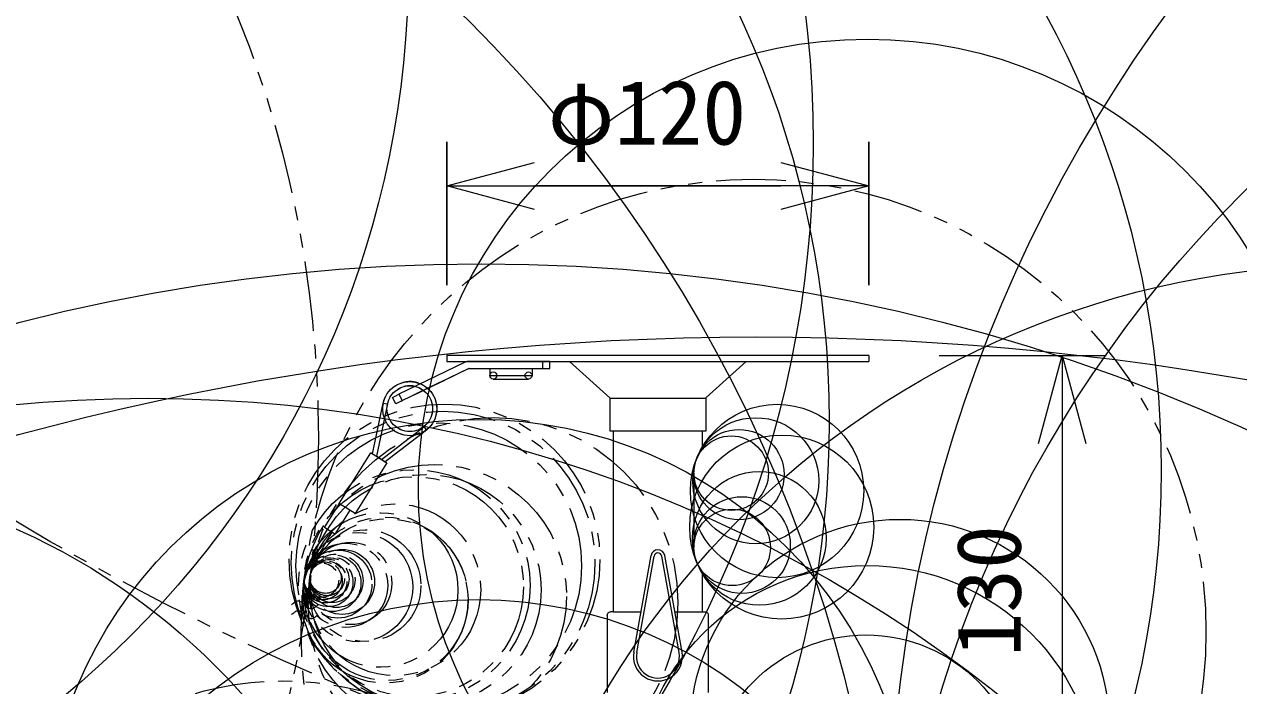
# Model space of a CAD drawing. Units: millimetres, scale not verified. Extents: x -944 to 619, y -1204 to 694.
# Drawn here: x -1.33 to 33.18, y 15.7 to 34.49 of the extents above; entities that cross this region are included whole.
import ezdxf
from ezdxf.enums import TextEntityAlignment as Align

# ---------------------------------------------------------------- set-up
doc = ezdxf.new("R2010")
doc.units = ezdxf.units.MM
doc.header["$LTSCALE"] = 0.125
doc.linetypes.add('USER3', pattern=[31.75, 15.875, -3.175, 3.175, -3.175, 3.175, -3.175])
for name, color, linetype, lineweight in [('0-0_0', 1, 'USER3', 18), ('0-5_GAIKEI', 1, 'Continuous', 18), ('0-6_spl', 7, 'Continuous', 18)]:
    doc.layers.add(name, color=color, linetype=linetype, lineweight=lineweight)
doc.layers.add('0-4_SUNPO', color=7, linetype='Continuous')
doc.styles.add('ＭＳ ゴシック', font='')
doc.styles.get('ＭＳ ゴシック').set_extended_font_data('MS Gothic')

# ---------------------------------------------------------------- blocks, each defined once
blk = doc.blocks.new('_Open30')
at = {"layer": '0-0_0', "color": 7, "linetype": 'Continuous'}
blk.add_line((0, 0), (-1, 0), dxfattribs=at)
blk.add_lwpolyline([(-1, 0.26795), (0, 0), (-1, -0.26795)], dxfattribs=at)
blk = doc.blocks.new('D5')
at = {"layer": '0-4_SUNPO'}
for p, q in [((75.4364, 214.5791), (75.4364, 218.6464)), ((87.4364, 214.5791), (87.4364, 218.6464)), ((77.9364, 217.3964), (84.9364, 217.3964))]:
    blk.add_line(p, q, dxfattribs=at)
at = {"layer": '0-4_SUNPO', "xscale": 2.5, "yscale": 2.5, "rotation": 180}
blk.add_blockref('_Open30', (75.4364, 217.3964), dxfattribs=at)
at = {"layer": '0-4_SUNPO', "xscale": 2.5, "yscale": 2.5}
blk.add_blockref('_Open30', (87.4364, 217.3964), dxfattribs=at)
at = {"layer": '0-4_SUNPO', "style": 'ＭＳ ゴシック'}
blk.add_text('φ120', height=1.833, dxfattribs=at).set_placement((78.3114, 218.0214), align=Align.BOTTOM_LEFT)
blk = doc.blocks.new('D6')
at = {"layer": '0-0_0', "color": 7, "linetype": 'Continuous'}
for p, q in [((89.4364, 212.5791), (94.179, 212.5791)), ((92.929, 210.0791), (92.929, 202.0291)), ((84.9364, 199.5291), (94.179, 199.5291))]:
    blk.add_line(p, q, dxfattribs=at)
at = {"layer": '0-0_0', "xscale": 2.5, "yscale": 2.5}
for p, rotation in [((92.929, 212.5791), 90), ((92.929, 199.5291), 270)]:
    blk.add_blockref('_Open30', p, dxfattribs=dict(at, rotation=rotation))
at = {"layer": '0-0_0', "color": 7, "style": 'ＭＳ ゴシック'}
blk.add_text('130', height=1.833, rotation=90, dxfattribs=at).set_placement((92.304, 204.018), align=Align.BOTTOM_LEFT)

msp = doc.modelspace()

# ---------------------------------------------------------------- linework, layer by layer
at = {"layer": '0-0_0', "linetype": 'Continuous'}
for p, q in [((13.3935, 24.9129), (13.3935, 24.7129)), ((13.5944, 24.9129), (13.5944, 24.7129)), ((13.0983, 24.7129), (13.0983, 24.5129)), ((11.9983, 24.4129), (12.9983, 24.4129)), ((9.2237, 23.7119), (9.1367, 23.8919))]:
    msp.add_line(p, q, dxfattribs=at)
for points in [[(9.1367, 23.8919), (9.1888, 23.9174), (9.3158, 23.979), (9.4029, 23.7989), (11.2894, 24.7109), (11.2936, 24.7124), (11.2981, 24.7129), (13.6022, 24.7129), (13.6022, 24.9129), (11.2981, 24.9129), (11.2771, 24.9119), (11.2563, 24.9089), (11.2359, 24.9039), (11.216, 24.897), (11.2024, 24.891), (9.3158, 23.979)], [(11.2894, 24.7109), (11.299, 24.7109), (10.1339, 24.1477)], [(11.3077, 24.7129), (11.3032, 24.7124), (11.299, 24.7109)], [(11.8983, 24.7129), (11.8983, 24.5129), (13.0983, 24.5129)], [(9.8661, 24.3015), (9.8285, 24.3129), (9.7904, 24.3223), (9.7518, 24.3298), (9.713, 24.3354), (9.6739, 24.3389), (9.6346, 24.3404), (9.5954, 24.3399), (9.5562, 24.3375), (9.5172, 24.333), (9.4784, 24.3266), (9.4228, 24.3137)], [(9.7775, 24.2022), (9.7422, 24.2097), (9.7066, 24.2152), (9.6707, 24.2188), (9.6346, 24.2204), (9.5985, 24.22), (9.5625, 24.2176), (9.5267, 24.2131), (9.4912, 24.2067), (9.4542, 24.1978)], [(10.1329, 24.1485), (10.4702, 24.3118), (10.58, 24.3652), (10.6186, 24.3843), (10.6184, 24.3842), (10.6166, 24.3834), (10.5959, 24.3737), (10.3919, 24.2756), (9.8576, 24.0168), (9.8173, 23.9969)], [(10.0148, 24.0901), (9.4125, 23.7989), (9.4081, 23.7968), (9.2818, 23.7359), (9.2439, 23.7177), (9.2343, 23.7131), (9.2321, 23.7121), (9.2316, 23.7119), (9.2315, 23.7119), (9.2237, 23.7119), (9.2371, 23.7185), (9.2758, 23.7374), (9.4029, 23.7989)], [(9.8173, 23.9969), (9.8174, 23.997), (9.8179, 23.9972), (9.8201, 23.9982), (9.8294, 24.0026), (9.8672, 24.0206), (10.008, 24.0883), (10.0135, 24.091)]]:
    msp.add_lwpolyline(points, dxfattribs=at)
at = {"layer": '0-0_0'}
for points in [[(8.5683, 22.2849), (8.8706, 23.7283), (8.8706, 23.7283), (8.8706, 23.7283), (8.8706, 23.7283), (8.8708, 23.7283), (8.8717, 23.7281), (8.875, 23.7274), (8.8876, 23.7247), (8.929, 23.716), (8.9706, 23.7073), (8.988, 23.7037), (8.6765, 22.2166)], [(8.8183, 22.1277), (10.0212, 23.0558), (10.0212, 23.0558), (10.0213, 23.0558), (10.0213, 23.0558), (10.0214, 23.0556), (10.0219, 23.0549), (10.024, 23.0522), (10.0319, 23.0419), (10.0576, 23.0083), (10.0836, 22.9748), (10.0946, 22.9608), (8.9269, 22.06)], [(8.9274, 22.0603), (8.9274, 22.0603), (8.9639, 22.0372), (8.9733, 22.0312), (8.9756, 22.0297), (8.9762, 22.0293), (8.9764, 22.0292), (8.9764, 22.0291), (8.9764, 22.0291), (8.9764, 22.0291), (8.0733, 20.5889), (8.0688, 20.5915), (7.7993, 20.7599), (7.654, 20.8514), (7.6202, 20.8728), (7.6164, 20.8753), (7.6159, 20.8756), (7.6158, 20.8757), (7.6158, 20.8757), (7.6158, 20.8757), (8.5189, 22.316), (8.5222, 22.3141), (8.5317, 22.3082), (8.5684, 22.2855)], [(8.5189, 22.316), (8.5189, 22.316), (8.5189, 22.316), (8.519, 22.3159), (8.5195, 22.3155), (8.5233, 22.3131), (8.5571, 22.2916), (8.7024, 22.2002), (8.9719, 22.0318), (8.9764, 22.0291)], [(8.5683, 22.2852), (8.5631, 22.2884), (8.5617, 22.2892), (8.5613, 22.2894), (8.5613, 22.2894), (8.5613, 22.2894), (8.5614, 22.2894), (8.5617, 22.2891), (8.5629, 22.2883), (8.5678, 22.2852), (8.587, 22.273), (8.6574, 22.2286), (8.6574, 22.2286), (8.8422, 22.1128), (8.9094, 22.0708), (8.9341, 22.0557), (8.9341, 22.0557), (8.934, 22.0557), (8.934, 22.0558), (8.9337, 22.056), (8.9324, 22.0568), (8.9272, 22.0601), (8.9272, 22.0602)], [(8.8193, 22.1284), (8.748, 22.1731), (8.6768, 22.2177)], [(8.8191, 22.1284), (8.748, 22.173), (8.6768, 22.2176)], [(7.6158, 20.8757), (7.1908, 20.1979), (7.1908, 20.1979)], [(7.9208, 20.6845), (7.4958, 20.0067), (7.4953, 20.007), (7.3307, 20.1098), (7.2269, 20.175), (7.1981, 20.1932), (7.1919, 20.1972), (7.1911, 20.1978), (7.1909, 20.1979), (7.1908, 20.1979), (7.1908, 20.1979)], [(7.2792, 20.143), (7.2196, 20.046), (7.1618, 19.9481), (7.0518, 19.7501), (6.9485, 19.5477), (6.8504, 19.3381), (6.7551, 19.1162), (6.6604, 18.876)], [(7.4051, 20.0631), (7.274, 19.8438), (7.211, 19.7325), (7.1496, 19.62), (7.0901, 19.5069), (7.0324, 19.3928), (6.9772, 19.2792), (6.9238, 19.1646), (6.8735, 19.0517), (6.8249, 18.9379)], [(6.7722, 18.6916), (6.7541, 18.5483), (6.7379, 18.4045), (6.7243, 18.2647), (6.713, 18.1245), (6.7055, 18.005), (6.7028, 17.9414)], [(6.6109, 18.6271), (6.5987, 18.5158), (6.5886, 18.4051), (6.5804, 18.2935), (6.5745, 18.1839), (6.5706, 18.0736), (6.5703, 18.0556)], [(6.2624, 17.9979), (6.2832, 18.0166), (6.304, 18.0348), (6.3249, 18.0521), (6.3457, 18.068), (6.3665, 18.082), (6.3874, 18.0937), (6.4082, 18.1027), (6.429, 18.1084), (6.4499, 18.1104), (6.4707, 18.1084), (6.4915, 18.1027), (6.5124, 18.0937), (6.5332, 18.082), (6.554, 18.068), (6.5749, 18.0521), (6.5957, 18.0348), (6.6165, 18.0166), (6.6582, 17.9792), (6.679, 17.961), (6.6999, 17.9437), (6.7207, 17.9278), (6.7415, 17.9138), (6.7624, 17.9021), (6.7832, 17.8931), (6.804, 17.8874), (6.8249, 17.8854), (6.8457, 17.8874), (6.8665, 17.8931), (6.8874, 17.9021), (6.9082, 17.9138), (6.929, 17.9278), (6.9499, 17.9437), (6.9707, 17.961), (6.9915, 17.9792), (7.0124, 17.9979)], [(6.2624, 17.7174), (6.2832, 17.7361), (6.304, 17.7543), (6.3249, 17.7715), (6.3457, 17.7874), (6.3665, 17.8015), (6.3874, 17.8132), (6.4082, 17.8222), (6.429, 17.8279), (6.4499, 17.8299), (6.4707, 17.8279), (6.4915, 17.8222), (6.5124, 17.8132), (6.5332, 17.8015), (6.554, 17.7874), (6.5749, 17.7715), (6.5957, 17.7543), (6.6165, 17.7361), (6.6582, 17.6987), (6.679, 17.6805), (6.6999, 17.6632), (6.7207, 17.6473), (6.7415, 17.6333), (6.7624, 17.6215), (6.7832, 17.6126), (6.804, 17.6069), (6.8249, 17.6049), (6.8457, 17.6069), (6.8665, 17.6126), (6.8874, 17.6215), (6.9082, 17.6333), (6.929, 17.6473), (6.9499, 17.6632), (6.9707, 17.6805), (6.9915, 17.6987), (7.0124, 17.7174)]]:
    msp.add_lwpolyline(points, dxfattribs=at)
for centre, radius in [((37.2604, 85.798), 76.0771), ((-25.3569, 22.7344), 32.3824), ((19.3936, 17.2311), 12.8587), ((9.6242, 23.5705), 0.77), ((9.6242, 23.5705), 0.65), ((10.6092, 19.2819), 4.417), ((10.5715, 19.1826), 4.3143), ((10.448, 19.1054), 4.0594), ((11.9894, 18.062), 5.255), ((9.7527, 18.5476), 3.2889), ((10.3356, 18.2368), 3.745), ((9.7293, 18.5117), 3.1273), ((10.0766, 18.4204), 3.2803), ((9.1987, 18.4235), 2.441), ((8.9199, 18.1311), 2.3577), ((8.7966, 18.4173), 2.1955), ((8.9847, 18.145), 2.2975), ((8.1564, 18.4993), 1.5501), ((8.3532, 18.5412), 1.5873), ((7.8038, 18.5498), 1.1939), ((7.9423, 18.6046), 1.1716), ((7.5801, 18.5864), 0.9672), ((7.4257, 18.6154), 0.8101), ((7.3133, 18.6398), 0.6952), ((7.6987, 18.647), 0.9243), ((7.5376, 18.6792), 0.7601), ((7.424, 18.7056), 0.6435), ((7.229, 18.6611), 0.6081), ((7.1644, 18.6801), 0.5409), ((7.1149, 18.6969), 0.4885), ((7.3407, 18.728), 0.5572), ((7.2784, 18.7476), 0.4919), ((7.2316, 18.7647), 0.442), ((6.0178, 6.8771), 8.9559)]:
    msp.add_circle(centre, radius, dxfattribs=at)
at = {"layer": '0-0_0', "linetype": 'Continuous'}
for centre, radius in [((11.9983, 24.5129), 0.1), ((12.9983, 24.5129), 0.1), ((9.6242, 23.5705), 0.77), ((9.6242, 23.5705), 0.77), ((9.6242, 23.5705), 0.65)]:
    msp.add_circle(centre, radius, dxfattribs=at)
at = {"layer": '0-5_GAIKEI', "color": 7}
for p, q in [((22.6733, 25.0824), (10.6733, 25.0824)), ((10.6733, 24.9129), (14.1621, 24.9129)), ((14.1621, 24.9129), (14.1623, 24.9128)), ((14.1623, 24.9128), (15.3104, 23.8739)), ((18.0516, 23.8893), (19.1845, 24.9129)), ((19.1845, 24.9129), (22.6733, 24.9129)), ((15.3104, 23.8738), (15.3104, 22.9376)), ((18.0516, 22.9375), (18.0516, 23.8892)), ((15.3105, 22.9374), (15.406, 22.9374)), ((15.406, 22.9373), (15.406, 17.797)), ((17.9404, 22.4824), (17.9404, 22.9374)), ((17.9404, 22.9374), (18.0516, 22.9374)), ((17.7001, 21.7398), (17.7001, 19.6249)), ((17.9404, 17.7971), (17.9404, 18.8824)), ((15.2352, 17.7011), (15.2352, 15.5003)), ((15.4059, 17.797), (15.3309, 17.797)), ((15.4106, 17.797), (16.1957, 17.797)), ((17.1566, 17.797), (18.0156, 17.797)), ((18.1113, 15.5003), (18.1113, 17.7012))]:
    msp.add_line(p, q, dxfattribs=at)
at = {"layer": '0-5_GAIKEI'}
for p, q in [((14.1645, 24.9129), (19.1863, 24.9129)), ((15.3212, 23.8721), (18.0346, 23.8721)), ((15.406, 22.9374), (17.9404, 22.9374)), ((15.9904, 16.6523), (16.4829, 19.3975)), ((16.073, 16.6375), (16.5655, 19.3826)), ((17.2793, 16.6375), (16.7868, 19.3826)), ((17.3619, 16.6523), (16.8694, 19.3975))]:
    msp.add_line(p, q, dxfattribs=at)
at = {"layer": '0-5_GAIKEI', "color": 7}
for points in [[(15.2352, 17.7011), (15.2354, 17.7025), (15.2368, 17.7091), (15.2398, 17.7201), (15.245, 17.7341), (15.2526, 17.7496), (15.2632, 17.765), (15.2771, 17.7789), (15.2949, 17.7897), (15.3168, 17.796), (15.3309, 17.797)], [(18.0156, 17.797), (18.0296, 17.796), (18.0512, 17.79), (18.0687, 17.7795), (18.0825, 17.7661), (18.0931, 17.7511), (18.1008, 17.736), (18.1061, 17.722), (18.1094, 17.7107), (18.1109, 17.7034), (18.1113, 17.7012)]]:
    msp.add_lwpolyline(points, dxfattribs=at)
at = {"layer": '0-5_GAIKEI'}
for centre, radius in [((-385.3387, 258.3958), 435.9395), ((12.0647, 337.5754), 329.626), ((53.0455, 33.5269), 84.1861), ((31.4491, 45.6947), 70.246), ((15.5211, 37.9494), 52.807), ((-17.2901, 36.1419), 26.8745), ((63.991, 10.694), 40.7413), ((11.8172, 14.2735), 32.8233), ((-17.476, 5.7775), 40.7261), ((57.1152, 5.6214), 33.8655), ((22.6336, 21.3072), 12.7654), ((11.5811, 10.9002), 12.3671), ((-9.2335, 2.9006), 18.8759), ((23.5564, 14.4683), 5.9568), ((22.6223, 12.5236), 6.5891), ((11.5818, 5.7767), 12.3664), ((22.5869, 12.631), 4.508)]:
    msp.add_circle(centre, radius, dxfattribs=at)
at = {"layer": '0-5_GAIKEI', "color": 7}
for centre, radius in [((35.9348, 47.5829), 75.4299), ((3.0691, 28.0511), 37.2882), ((-9.5544, 31.1058), 30.6431), ((-5.7806, 23.2089), 27.3248), ((3.7784, 21.8137), 27.2009), ((11.6563, -24.7651), 52.449), ((36.4924, 2.8931), 24.7729), ((19.471, -54.4728), 80.0807), ((2.1854, -15.0205), 38.8877), ((20.0627, 21.2311), 2.4637), ((19.4559, 21.5231), 1.7903), ((20.1943, 20.2072), 2.6145), ((18.9796, 21.697), 1.2833), ((18.7593, 21.7383), 1.0593), ((19.5578, 19.8842), 1.9007), ((19.0651, 19.6952), 1.3729), ((18.7868, 19.6282), 1.0867)]:
    msp.add_circle(centre, radius, dxfattribs=at)
for centre, radius, start, end in [((19.1845, 24.9129), 0.00004, 90.81067, 132.90889), ((15.3104, 23.8738), 0.00009, 9.68698, 57.54615), ((18.0517, 23.8892), 0.00009, 150.4592, 198.36097), ((15.3105, 22.9375), 0.00009, 139.28879, 229.28879), ((15.4059, 22.9374), 0.00006, 317.72089, 47.72089), ((17.9404, 22.9374), 0.00002, 131.83275, 221.83275), ((18.0515, 22.9375), 0.00005, 298.38502, 28.38502), ((15.4059, 17.797), 0.00002, 250.59174, 340.59174), ((17.9405, 17.7971), 0.00005, 135.16572, 225.16572)]:
    msp.add_arc(centre, radius, start, end, dxfattribs=at)
at = {"layer": '0-5_GAIKEI'}
for centre, radius, start, end in [((16.6761, 19.3635), 0.1962, 9.95594, 170.04589), ((16.6761, 19.3635), 0.1123, 9.95594, 170.04589), ((16.6761, 16.5293), 0.6967, 169.82861, 10.17139), ((16.6761, 16.5293), 0.6128, 169.82861, 10.17139)]:
    msp.add_arc(centre, radius, start, end, dxfattribs=at)
at = {"layer": '0-6_spl'}
for p, q in [((10.6733, 25.0824), (10.6733, 24.9129)), ((22.6733, 25.0824), (22.6733, 24.9129))]:
    msp.add_line(p, q, dxfattribs=at)

# ---------------------------------------------------------------- block references
at = {"layer": '0-0_0'}
msp.add_blockref('D6', (-64.763, -187.4967), dxfattribs=at)
at = {"layer": '0-4_SUNPO'}
msp.add_blockref('D5', (-64.763, -187.4967), dxfattribs=at)

doc.saveas('drawing.dxf')
